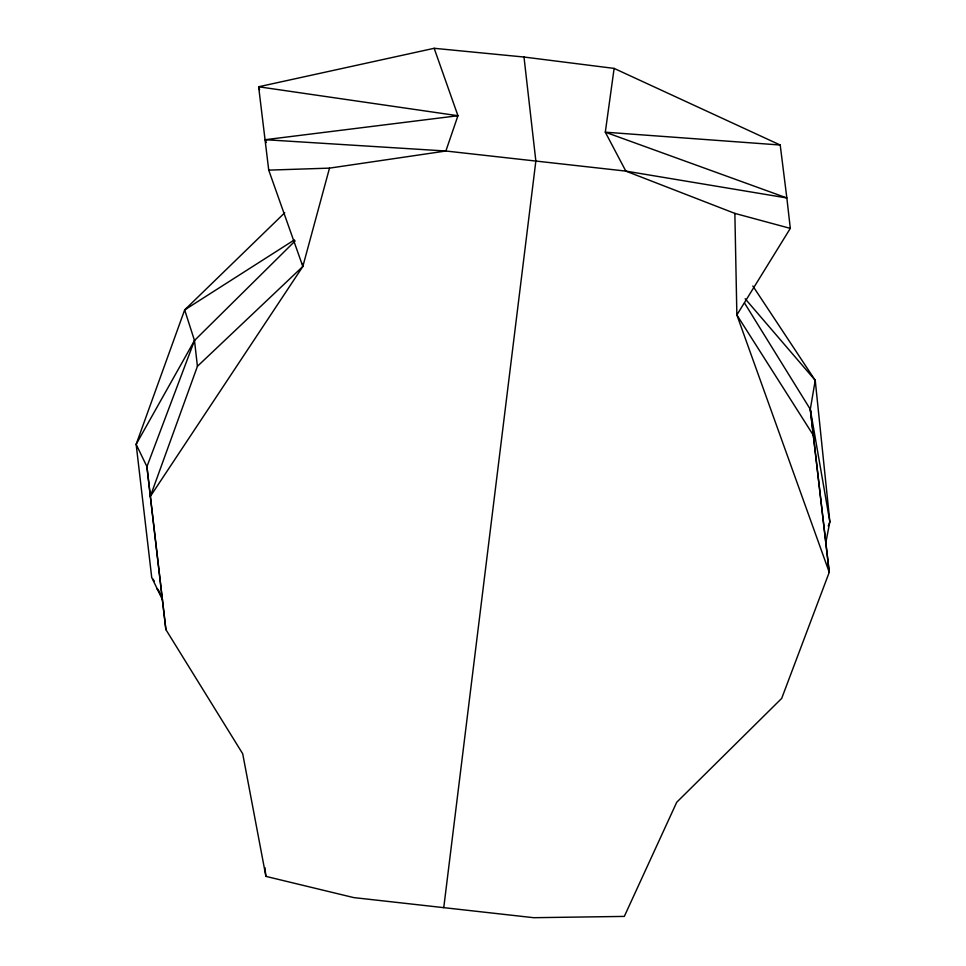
<?xml version="1.0" encoding="UTF-8"?>
<svg xmlns="http://www.w3.org/2000/svg" width="966" height="966" viewBox="0 0 966 966"><rect width="100%" height="100%" fill="white"/><g stroke="black" fill="none" stroke-linecap="round" stroke-linejoin="round"><path stroke-width="1.45" d="M443.756 907.654L535.852 161.056L523.995 57.03L434.169 48.3L258.634 86.771L268.729 170.125L302.841 266.459L150.322 496.439L165.886 629.603L242.708 753.77L265.904 876.379L353.749 897.595L533.691 917.7L624.314 916.408L676.731 802.239L781.687 698.394L829.251 572.27L810.293 409.294L815.232 380.35L752.84 285.996M523.995 57.03L614.122 68.405L605.308 132.185L625.823 171.103L734.86 213.401L790.309 228.387L736.865 314.94L829.251 572.27L810.293 409.294L744.545 303.058M825.858 542.469L829.854 521.821L815.232 380.35L745.148 298.748M284.765 212.737L184.663 309.917L136.146 444.336L146.929 466.638L150.322 496.439L197.426 366.295L302.841 266.459L329.503 168.132L445.869 151.01L625.823 171.103L786.843 197.958L790.309 228.387M295.173 240.908L194.492 340.515L146.929 466.638L165.886 629.603M828.26 526.023L829.854 521.821L810.293 409.294M294.413 239.894L184.663 309.917L194.492 340.515L136.146 444.336L151.722 577.475L162.493 599.801M266.254 142.509L265.264 139.708L457.944 115.727L434.169 48.3M268.729 170.125L329.503 168.132M265.264 139.708L445.869 151.01L457.944 115.727L258.634 86.771L259.613 89.621M780.214 145.021L605.308 132.185L786.843 197.958L780.214 145.021L614.122 68.405M158.871 591.035L157.108 588.632L161.902 596.288M152.58 578.694L154.306 581.121M813.227 435.074L736.865 314.94L734.86 213.401M302.503 263.489L302.841 266.459M264.913 867.613L265.904 876.379M194.492 340.515L197.426 366.295"/></g></svg>
